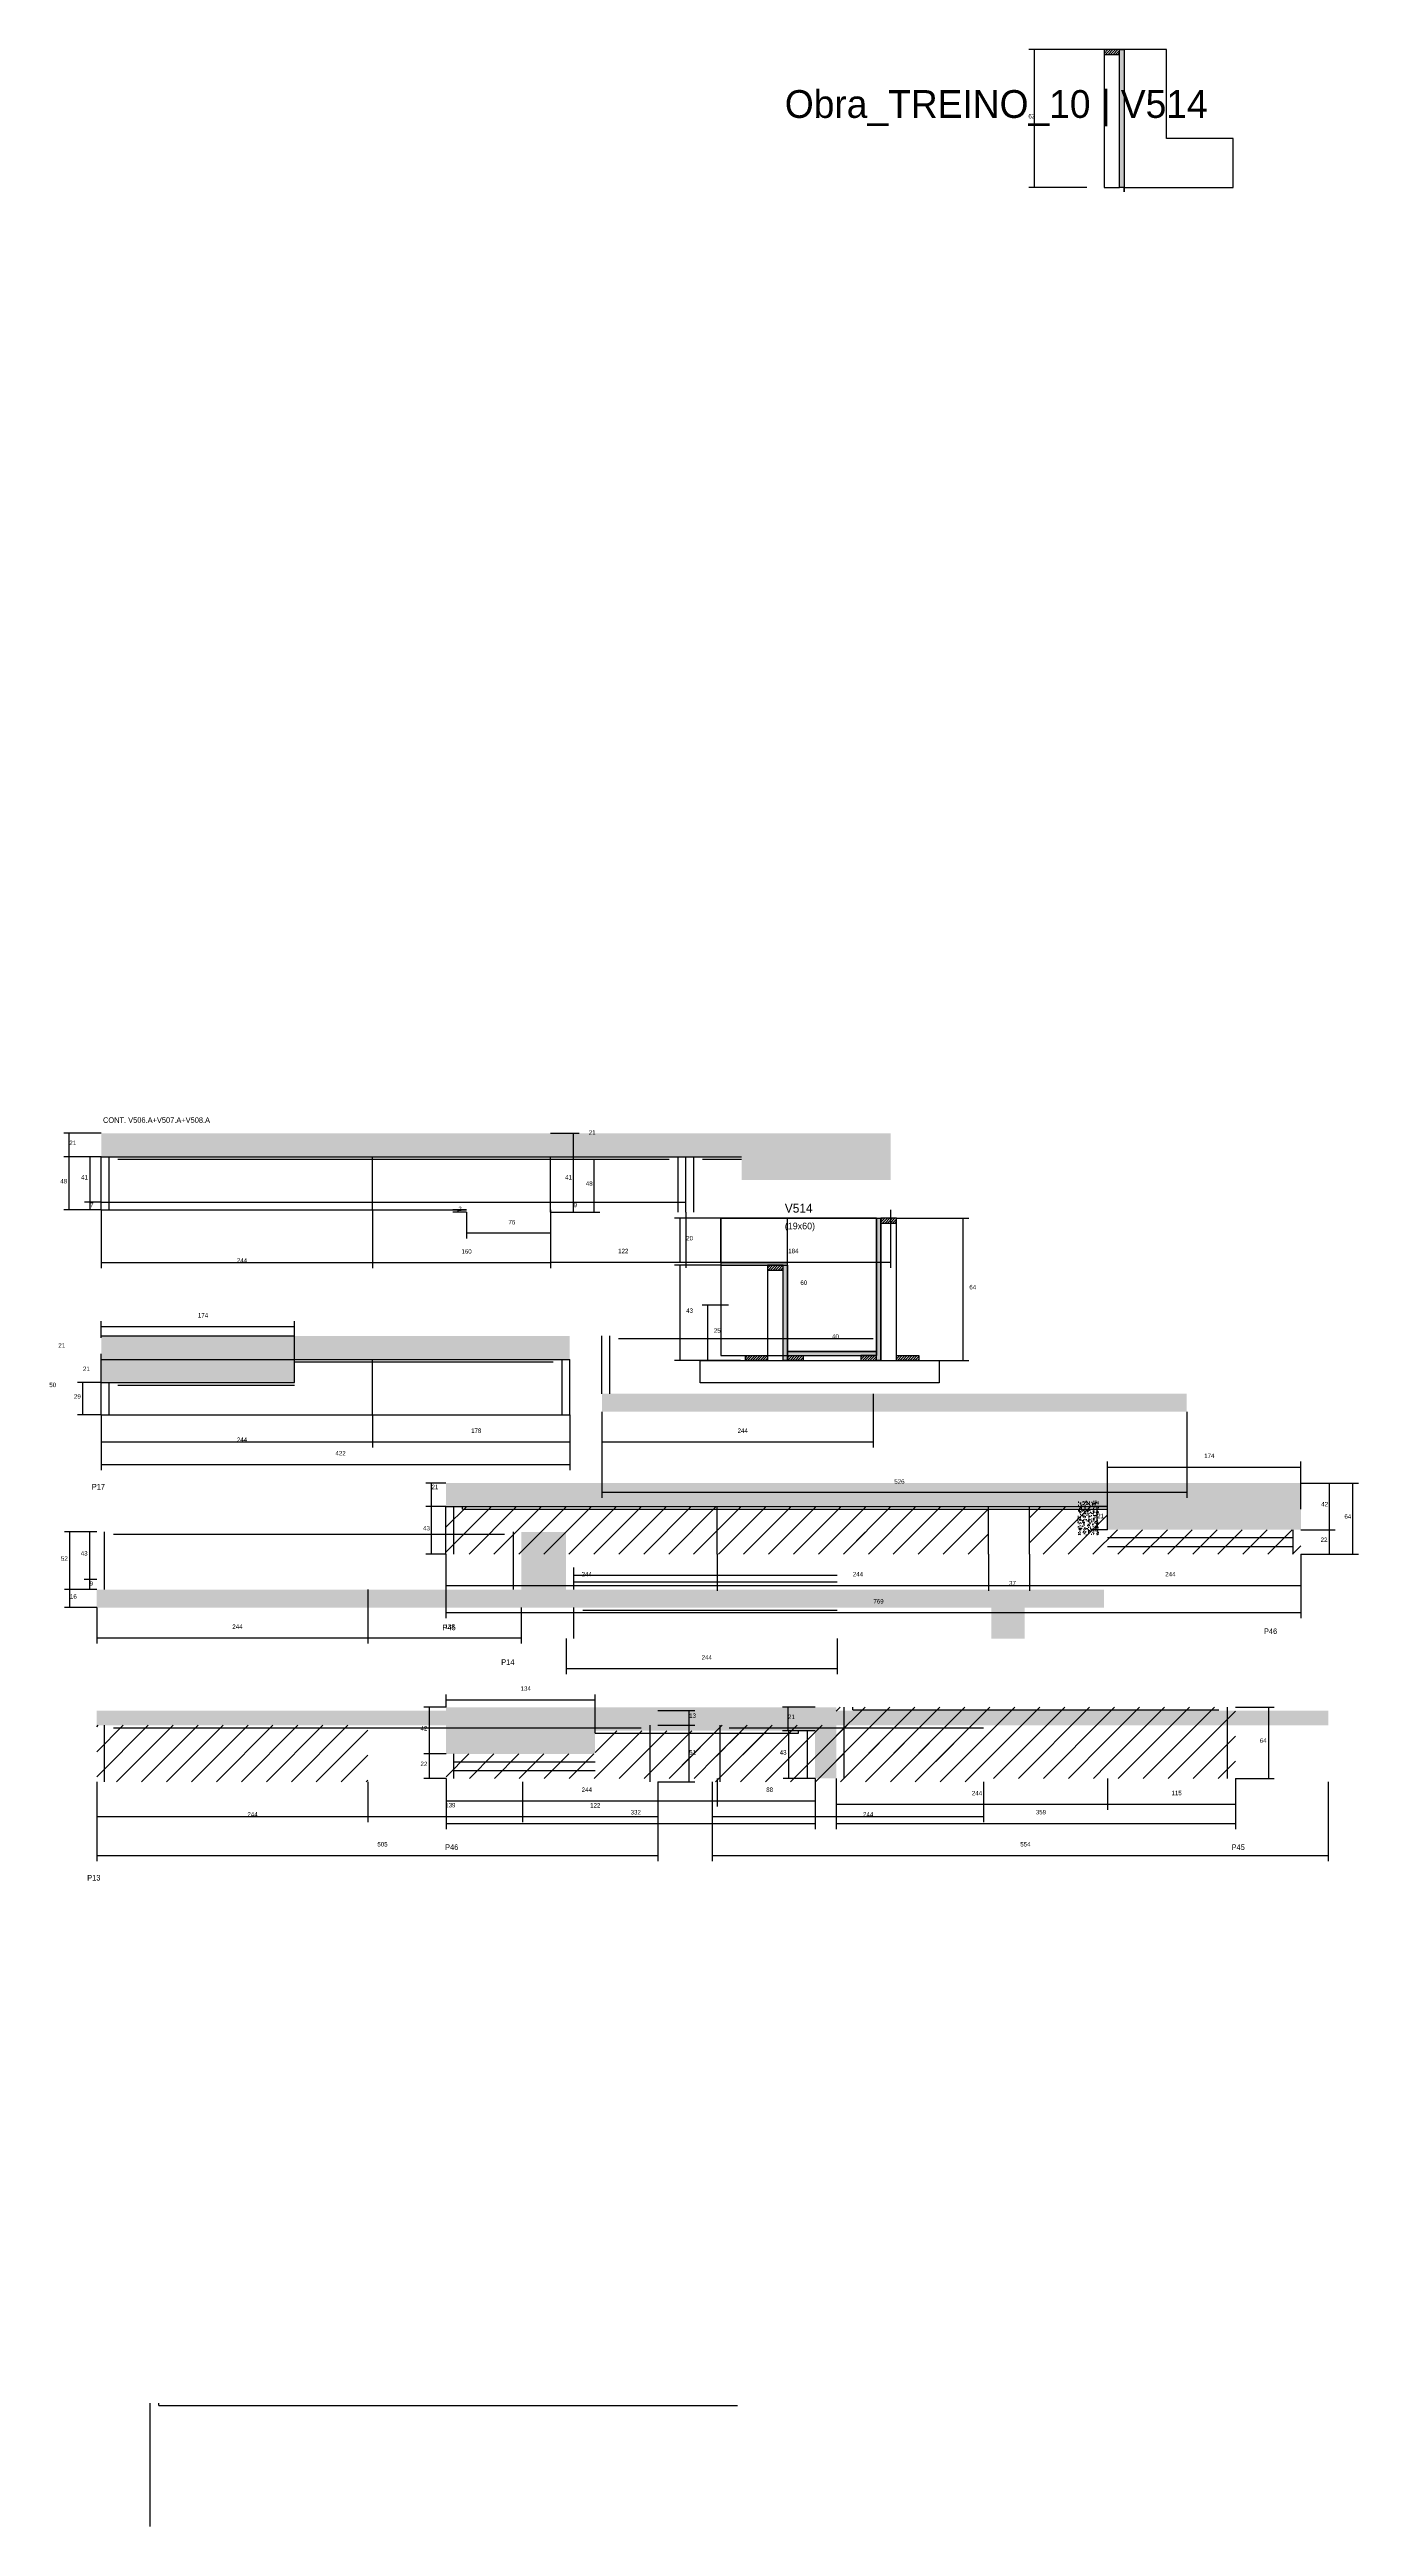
# Model space of a CAD drawing. Header units: metres. Extents: x -65046 to 21926, y -45195 to 1016.
# Drawn here: x 939 to 2116, y -25377 to -23148 of the extents above; entities that cross this region are included whole.
import ezdxf

# ---------------------------------------------------------------- set-up
doc = ezdxf.new("R2010")
doc.units = ezdxf.units.M
for name, color, linetype in [('CONCRETO', 251, 'Continuous'), ('COTA', 241, 'Continuous'), ('Hachura', 253, 'Continuous'), ('LABEL_ID', 3, 'Continuous'), ('Madeira', 126, 'Continuous'), ('NOMENCLATURA', 7, 'Continuous'), ('Painéis', 200, 'Continuous'), ('SARR_2.2x7', 40, 'Continuous'), ('Texto Seção', 7, 'Continuous')]:
    doc.layers.add(name, color=color, linetype=linetype)

msp = doc.modelspace()

# ---------------------------------------------------------------- hatches: boundary and pattern name
at = {"layer": 'COTA'}
h = msp.add_hatch(dxfattribs=at)
h.set_pattern_fill('AR-CONC', scale=0.03)
h.paths.add_polyline_path([(1561.1, -24144.8), (1561.1, -24165.6), (1695.1, -24165.6), (1695.1, -24123.6), (985.1, -24123.6), (985.1, -24144.8)])
h = msp.add_hatch(dxfattribs=at)
h.set_pattern_fill('AR-CONC', scale=0.03)
h.paths.add_polyline_path([(985.1, -24305.9), (985.1, -24347.9), (1159.1, -24347.9), (1159.1, -24327.1), (1406.6, -24327.1), (1406.6, -24305.9)])
h = msp.add_hatch(dxfattribs=at)
h.set_pattern_fill('AR-CONC', scale=0.03)
h.paths.add_polyline_path([(1961.5, -24374.1), (1961.5, -24357.9), (1435.5, -24357.9), (1435.5, -24374.1)])
h = msp.add_hatch(dxfattribs=at)
h.set_pattern_fill('AR-CONC', scale=0.03)
h.paths.add_polyline_path([(2064.2, -24438.3), (1295.2, -24438.3), (1295.2, -24459.5), (1890.2, -24459.5), (1890.2, -24461.7), (1890.2, -24461.7), (1890.2, -24480.3), (2064.2, -24480.3)])
h = msp.add_hatch(dxfattribs=at)
h.set_pattern_fill('AR-CONC', scale=0.03)
h.paths.add_polyline_path([(1882.2, -24484.9), (1882.2, -24454.4), (1882.2, -24454.4), (1863.7, -24454.4), (1863.7, -24454.4), (1863.7, -24484.9), (1863.7, -24484.9), (1882.2, -24484.9)])
h = msp.add_hatch(dxfattribs=at)
h.set_pattern_fill('AR-CONC', scale=0.03)
h.paths.add_polyline_path([(1403.2, -24482.2), (1362.9, -24482.2), (1362.9, -24534.2), (981, -24534.2), (981, -24550.4), (1403.2, -24550.4), (1785.7, -24550.4), (1785.7, -24578.2), (1815.7, -24578.2), (1815.7, -24550.4), (1887.2, -24550.4), (1887.2, -24534.2), (1403.2, -24534.2), (1403.2, -24514.2)])
h = msp.add_hatch(dxfattribs=at)
h.set_pattern_fill('AR-CONC', scale=0.03)
h.paths.add_polyline_path([(981, -24643), (981, -24656.2), (1485.9, -24656.2), (1485.9, -24643)])
h = msp.add_hatch(dxfattribs=at)
h.set_pattern_fill('AR-CONC', scale=0.03)
h.paths.add_polyline_path([(1295.3, -24640), (1295.3, -24682), (1429.3, -24682), (1429.3, -24661.2), (1627.3, -24661.2), (1627.3, -24704), (1646.3, -24704), (1646.3, -24640)])
h = msp.add_hatch(dxfattribs=at)
h.set_pattern_fill('AR-CONC', scale=0.03)
h.paths.add_polyline_path([(1534.8, -24643), (1534.8, -24656.2), (2088.8, -24656.2), (2088.8, -24643)])
at = {"layer": 'Hachura'}
h = msp.add_hatch(dxfattribs=at)
h.set_pattern_fill('ANSI31', scale=0.5)
h.paths.add_polyline_path([(1901.2, -23152.9), (1901.2, -23148.5), (1901.2, -23148.5), (1887.2, -23148.5), (1887.2, -23148.5), (1887.2, -23152.9), (1887.2, -23152.9), (1901.2, -23152.9)])
h = msp.add_hatch(color=8, dxfattribs=at)
h.dxf.hatch_style = 1
h.paths.add_polyline_path([(1901.2, -23148.5), (1905.2, -23148.5), (1905.2, -23148.5), (1905.2, -23272.5), (1905.2, -23272.5), (1901.2, -23272.5), (1901.2, -23272.5), (1901.2, -23148.5)])
h = msp.add_hatch(color=8, dxfattribs=at)
h.dxf.hatch_style = 1
h.paths.add_polyline_path([(1682.5, -24200), (1686.5, -24200), (1686.5, -24200), (1686.5, -24328), (1686.5, -24328), (1682.5, -24328), (1682.5, -24328), (1682.5, -24200)])
h = msp.add_hatch(dxfattribs=at)
h.set_pattern_fill('ANSI31', scale=0.5)
h.paths.add_polyline_path([(1700.5, -24204.4), (1700.5, -24200), (1700.5, -24200), (1686.5, -24200), (1686.5, -24200), (1686.5, -24204.4), (1686.5, -24204.4), (1700.5, -24204.4)])
h = msp.add_hatch(color=8, dxfattribs=at)
h.dxf.hatch_style = 1
h.paths.add_polyline_path([(1602.5, -24242.4), (1602.5, -24240), (1602.5, -24240), (1542.5, -24240), (1542.5, -24240), (1542.5, -24242.4), (1542.5, -24242.4), (1602.5, -24242.4)])
h = msp.add_hatch(dxfattribs=at)
h.set_pattern_fill('ANSI31', scale=0.5)
h.paths.add_polyline_path([(1598.5, -24246.8), (1598.5, -24242.4), (1598.5, -24242.4), (1584.5, -24242.4), (1584.5, -24242.4), (1584.5, -24246.8), (1584.5, -24246.8), (1598.5, -24246.8)])
h = msp.add_hatch(color=8, dxfattribs=at)
h.dxf.hatch_style = 1
h.paths.add_polyline_path([(1598.5, -24242.4), (1602.5, -24242.4), (1602.5, -24242.4), (1602.5, -24328), (1602.5, -24328), (1598.5, -24328), (1598.5, -24328), (1598.5, -24242.4)])
h = msp.add_hatch(dxfattribs=at)
h.set_pattern_fill('ANSI31', scale=0.5)
h.paths.add_polyline_path([(1564.5, -24328), (1564.5, -24323.6), (1564.5, -24323.6), (1584.5, -24323.6), (1584.5, -24323.6), (1584.5, -24328), (1584.5, -24328), (1564.5, -24328)])
h = msp.add_hatch(color=8, dxfattribs=at)
h.dxf.hatch_style = 1
h.paths.add_polyline_path([(1682.5, -24323.6), (1682.5, -24320), (1682.5, -24320), (1602.5, -24320), (1602.5, -24320), (1602.5, -24323.6), (1602.5, -24323.6), (1682.5, -24323.6)])
h = msp.add_hatch(dxfattribs=at)
h.set_pattern_fill('ANSI31', scale=0.5)
h.paths.add_polyline_path([(1602.5, -24328), (1602.5, -24323.6), (1602.5, -24323.6), (1616.5, -24323.6), (1616.5, -24323.6), (1616.5, -24328), (1616.5, -24328), (1602.5, -24328)])
h = msp.add_hatch(dxfattribs=at)
h.set_pattern_fill('ANSI31', scale=0.5)
h.paths.add_polyline_path([(1682.5, -24328), (1682.5, -24323.6), (1682.5, -24323.6), (1668.5, -24323.6), (1668.5, -24323.6), (1668.5, -24328), (1668.5, -24328), (1682.5, -24328)])
h = msp.add_hatch(dxfattribs=at)
h.set_pattern_fill('ANSI31', scale=0.5)
h.paths.add_polyline_path([(1700.5, -24328), (1700.5, -24323.6), (1700.5, -24323.6), (1720.5, -24323.6), (1720.5, -24323.6), (1720.5, -24328), (1720.5, -24328), (1700.5, -24328)])
h = msp.add_hatch(dxfattribs=at)
h.set_pattern_fill('ANSI31', scale=5)
h.paths.add_polyline_path([(1539.2, -24502.3), (1539.2, -24459.5), (1295.2, -24459.5), (1295.2, -24459.5), (1295.2, -24502.3)])
h = msp.add_hatch(dxfattribs=at)
h.set_pattern_fill('ANSI31', scale=5)
h.paths.add_polyline_path([(1783.2, -24459.5), (1539.2, -24459.5), (1539.2, -24502.3), (1783.2, -24502.3)])
h = msp.add_hatch(dxfattribs=at)
h.set_pattern_fill('ANSI31', scale=5)
h.paths.add_polyline_path([(2064.2, -24480.3), (1890.2, -24480.3), (1890.2, -24459.5), (1820.2, -24459.5), (1820.2, -24502.3), (2064.2, -24502.3)])
h = msp.add_hatch(dxfattribs=at)
h.set_pattern_fill('ANSI31', scale=5)
h.paths.add_polyline_path([(1616.4, -24498.6), (1684.1, -24498.6), (1684.1, -24498.6), (1689.6, -24482.6), (1689.6, -24482.6), (1621.9, -24482.6), (1621.9, -24482.6), (1616.4, -24498.6)])
h = msp.add_hatch(dxfattribs=at)
h.set_pattern_fill('ANSI31', scale=5)
h.paths.add_polyline_path([(1646.3, -24640), (1646.3, -24704), (1890.3, -24704), (1890.3, -24640)])
h = msp.add_hatch(dxfattribs=at)
h.set_pattern_fill('ANSI31', scale=5)
h.paths.add_polyline_path([(1890.3, -24640), (1890.3, -24704), (2005.3, -24704), (2005.3, -24640)])
h = msp.add_hatch(dxfattribs=at)
h.set_pattern_fill('ANSI31', scale=5)
h.paths.add_polyline_path([(1225, -24707), (1225, -24656.2), (981, -24656.2), (981, -24707)])
h = msp.add_hatch(dxfattribs=at)
h.set_pattern_fill('ANSI31', scale=5)
h.paths.add_polyline_path([(1429.3, -24661.2), (1429.3, -24682), (1295.3, -24682), (1295.3, -24704), (1539.3, -24704), (1539.3, -24661.2)])
h = msp.add_hatch(dxfattribs=at)
h.set_pattern_fill('ANSI31', scale=5)
h.paths.add_polyline_path([(1778.8, -24707), (1778.8, -24656.2), (1534.8, -24656.2), (1534.8, -24707)])
h = msp.add_hatch(dxfattribs=at)
h.set_pattern_fill('ANSI31', scale=5)
h.paths.add_polyline_path([(1627.3, -24662), (1539.3, -24662), (1539.3, -24704), (1627.3, -24704)])
h = msp.add_hatch(dxfattribs=at)
h.set_pattern_fill('ANSI31', scale=5)
h.paths.add_polyline_path([(1491.7, -24692.1), (1559.4, -24692.1), (1559.4, -24692.1), (1564.9, -24676.1), (1564.9, -24676.1), (1497.2, -24676.1), (1497.2, -24676.1), (1491.7, -24692.1)])
h = msp.add_hatch(dxfattribs=at)
h.set_pattern_fill('ANSI31', scale=5)
h.paths.add_polyline_path([(1605.3, -24693.4), (1605.3, -24671.8), (1605.3, -24671.8), (1584.7, -24671.8), (1584.7, -24671.8), (1584.7, -24693.4), (1584.7, -24693.4), (1605.3, -24693.4)])
h = msp.add_hatch(dxfattribs=at)
h.set_pattern_fill('ANSI31', scale=5)
h.paths.add_polyline_path([(1730.2, -24688.7), (1730.2, -24672.5), (1730.2, -24672.5), (1798.8, -24672.5), (1798.8, -24672.5), (1798.8, -24688.7), (1798.8, -24688.7), (1730.2, -24688.7)])
h = msp.add_hatch(dxfattribs=at)
h.set_pattern_fill('ANSI31', scale=5)
h.paths.add_polyline_path([(1912.9, -24697.2), (1912.9, -24681), (1912.9, -24681), (1981, -24681), (1981, -24681), (1981, -24697.2), (1981, -24697.2), (1912.9, -24697.2)])

# ---------------------------------------------------------------- linework, layer by layer
at = {"layer": 'CONCRETO'}
for points in [[(1905.2, -23276.5), (1905.2, -23272.5), (2003.2, -23272.5), (2003.2, -23228.5), (1943.2, -23228.5), (1943.2, -23148.5), (1905.2, -23148.5), (1905.2, -23276.5)], [(1602.5, -24240), (1542.5, -24240), (1542.5, -24200), (1602.5, -24200), (1602.5, -24200), (1682.5, -24200), (1682.5, -24323.6), (1682.5, -24323.6), (1682.5, -24320), (1602.5, -24320)], [(1542.5, -24323.6), (1682.5, -24323.6), (1682.5, -24200), (1542.5, -24200)]]:
    msp.add_lwpolyline(points, close=True, dxfattribs=at)
at = {"layer": 'COTA'}
for p, q in [((1905.2, -23148.5), (1819.6, -23148.5)), ((1824.6, -23272.5), (1824.6, -23148.5)), ((1871.6, -23272.5), (1819.6, -23272.5)), ((985.1, -24123.6), (951.4, -24123.6)), ((956.4, -24144.8), (956.4, -24123.6)), ((1389.1, -24123.6), (1415, -24123.6)), ((1410, -24144.8), (1410, -24123.6)), ((985.1, -24144.8), (951.4, -24144.8)), ((985.1, -24144.8), (951.4, -24144.8)), ((956.4, -24192.6), (956.4, -24144.8)), ((985.1, -24144.8), (970.1, -24144.8)), ((975.1, -24185.6), (975.1, -24144.8)), ((1389.1, -24144.8), (1415, -24144.8)), ((1389.1, -24144.8), (1415, -24144.8)), ((1389.1, -24147), (1433.6, -24147)), ((1410, -24185.6), (1410, -24144.8)), ((1428.6, -24194.6), (1428.6, -24147)), ((985.1, -24192.6), (951.4, -24192.6)), ((985.1, -24185.6), (970.1, -24185.6)), ((985.1, -24185.6), (970.1, -24185.6)), ((985.1, -24192.6), (970.1, -24192.6)), ((975.1, -24192.6), (975.1, -24185.6)), ((985.1, -24192.6), (985.1, -24245)), ((1229.1, -24192.6), (1229.1, -24245)), ((1229.1, -24192.6), (1229.1, -24245)), ((1313.6, -24192.6), (1301.3, -24192.6)), ((1313.6, -24194.6), (1301.3, -24194.6)), ((1306.3, -24194.6), (1306.3, -24192.6)), ((1313.6, -24194.6), (1313.6, -24218.2)), ((1389.1, -24185.6), (1415, -24185.6)), ((1389.1, -24185.6), (1415, -24185.6)), ((1389.1, -24192.6), (1389.1, -24245)), ((1389.1, -24194.6), (1389.1, -24244.6)), ((1389.1, -24194.6), (1415, -24194.6)), ((1389.1, -24194.6), (1433.6, -24194.6)), ((1389.1, -24194.6), (1389.1, -24218.2)), ((1410, -24194.6), (1410, -24185.6)), ((1542.5, -24200), (1500.8, -24200)), ((1505.8, -24240), (1505.8, -24200)), ((1511.1, -24194.6), (1511.1, -24244.6)), ((1511.1, -24194.6), (1511.1, -24244.6)), ((1602.5, -24320), (1602.5, -24200)), ((1602.5, -24200), (1607.5, -24200)), ((1695.1, -24192.6), (1695.1, -24244.6)), ((1700.5, -24200), (1765.5, -24200)), ((1760.5, -24328), (1760.5, -24200)), ((1313.6, -24213.2), (1389.1, -24213.2)), ((985.1, -24240), (1229.1, -24240)), ((1229.1, -24240), (1389.1, -24240)), ((1389.1, -24239.6), (1511.1, -24239.6)), ((1542.5, -24240), (1500.8, -24240)), ((1542.5, -24242.4), (1500.8, -24242.4)), ((1505.8, -24328), (1505.8, -24242.4)), ((1511.1, -24239.6), (1695.1, -24239.6)), ((1549.2, -24278.1), (1525.7, -24278.1)), ((1530.7, -24328), (1530.7, -24278.1)), ((985.1, -24307.6), (985.1, -24292.5)), ((985.1, -24297.5), (1159.1, -24297.5)), ((985.1, -24305.9), (985.1, -24300.9)), ((985.1, -24305.9), (1159.1, -24305.9)), ((1159.1, -24327.1), (1159.1, -24292.5)), ((1159.1, -24327.1), (1159.1, -24300.9)), ((985.1, -24347.9), (985.1, -24322.1)), ((985.1, -24376.9), (985.1, -24322.1)), ((985.1, -24327.1), (1159.1, -24327.1)), ((985.1, -24327.1), (1159.1, -24327.1)), ((1159.1, -24327.1), (1159.1, -24322.1)), ((1159.1, -24327.1), (1159.1, -24322.1)), ((1560.1, -24328), (1500.8, -24328)), ((1549.2, -24328), (1525.7, -24328)), ((1602.5, -24328), (1602.5, -24315)), ((1602.5, -24320), (1607.5, -24320)), ((1602.5, -24320), (1682.5, -24320)), ((1682.5, -24328), (1682.5, -24315)), ((1700.5, -24328), (1765.5, -24328)), ((985.1, -24347.9), (963.7, -24347.9)), ((968.7, -24376.9), (968.7, -24347.9)), ((1679.5, -24357.9), (1679.5, -24406.3)), ((985.1, -24376.9), (963.7, -24376.9)), ((985.1, -24376.9), (985.1, -24406.3)), ((985.1, -24376.9), (985.1, -24426.6)), ((1229.1, -24376.9), (1229.1, -24406.3)), ((1229.1, -24376.9), (1229.1, -24406.3)), ((1406.6, -24376.9), (1406.6, -24406.3)), ((1406.6, -24376.9), (1406.6, -24426.6)), ((1435.5, -24374.1), (1435.5, -24406.3)), ((1435.5, -24374.1), (1435.5, -24451.5)), ((1961.5, -24374.1), (1961.5, -24451.5)), ((985.1, -24401.3), (1229.1, -24401.3)), ((1229.1, -24401.3), (1406.6, -24401.3)), ((1435.5, -24401.3), (1679.5, -24401.3)), ((985.1, -24421.6), (1406.6, -24421.6)), ((1890.2, -24461.7), (1890.2, -24418.9)), ((1890.2, -24423.9), (2064.2, -24423.9)), ((2064.2, -24461.7), (2064.2, -24418.9)), ((1295.2, -24438.3), (1277.2, -24438.3)), ((1282.2, -24459.5), (1282.2, -24438.3)), ((1435.5, -24446.5), (1961.5, -24446.5)), ((2064.2, -24438.3), (2095, -24438.3)), ((2064.2, -24438.3), (2116, -24438.3)), ((2090, -24480.3), (2090, -24438.3)), ((2111, -24502.3), (2111, -24438.3)), ((1295.2, -24459.5), (1277.2, -24459.5)), ((1295.2, -24459.5), (1277.2, -24459.5)), ((1282.2, -24502.3), (1282.2, -24459.5)), ((1890.2, -24459.5), (1876, -24459.5)), ((1881, -24480.3), (1881, -24459.5)), ((981, -24482.2), (952, -24482.2)), ((957, -24534.2), (957, -24482.2)), ((981, -24482.2), (969.7, -24482.2)), ((974.7, -24525), (974.7, -24482.2)), ((1890.2, -24480.3), (1876, -24480.3)), ((2064.2, -24480.3), (2095, -24480.3)), ((2064.2, -24480.3), (2095, -24480.3)), ((2090, -24502.3), (2090, -24480.3)), ((1295.2, -24502.3), (1277.2, -24502.3)), ((1295.2, -24502.3), (1295.2, -24535.4)), ((1295.2, -24502.3), (1295.2, -24559.8)), ((1539.2, -24502.3), (1539.2, -24535.4)), ((1539.2, -24502.3), (1539.2, -24535.4)), ((1783.2, -24502.3), (1783.2, -24535.4)), ((1783.2, -24502.3), (1783.2, -24535.4)), ((1820.2, -24502.3), (1820.2, -24535.4)), ((1820.2, -24502.3), (1820.2, -24535.4)), ((2064.2, -24502.3), (2095, -24502.3)), ((2064.2, -24502.3), (2064.2, -24559.8)), ((2064.2, -24502.3), (2116, -24502.3)), ((2064.2, -24502.3), (2064.2, -24535.4)), ((981, -24534.2), (952, -24534.2)), ((981, -24534.2), (952, -24534.2)), ((957, -24550.4), (957, -24534.2)), ((981, -24525), (969.7, -24525)), ((981, -24525), (969.7, -24525)), ((981, -24534.2), (969.7, -24534.2)), ((974.7, -24534.2), (974.7, -24525)), ((1225, -24534.2), (1225, -24582.6)), ((1225, -24534.2), (1225, -24582.6)), ((1295.2, -24530.4), (1539.2, -24530.4)), ((1539.2, -24530.4), (1783.2, -24530.4)), ((1783.2, -24530.4), (1820.2, -24530.4)), ((1820.2, -24530.4), (2064.2, -24530.4)), ((981, -24550.4), (952, -24550.4)), ((981, -24550.4), (981, -24582.6)), ((1295.2, -24554.8), (2064.2, -24554.8)), ((1362.9, -24550.4), (1362.9, -24582.6)), ((981, -24577.6), (1225, -24577.6)), ((1225, -24577.6), (1362.9, -24577.6)), ((1403.2, -24578.2), (1403.2, -24610.3)), ((1647.2, -24578.2), (1647.2, -24610.3)), ((1403.2, -24605.3), (1647.2, -24605.3)), ((1295.3, -24640), (1275.3, -24640)), ((1280.3, -24682), (1280.3, -24640)), ((1295.3, -24640), (1295.3, -24628.4)), ((1295.3, -24633.4), (1429.3, -24633.4)), ((1429.3, -24663.4), (1429.3, -24628.4)), ((1485.9, -24643), (1519, -24643)), ((1514, -24656.2), (1514, -24643)), ((1627.3, -24640), (1597.9, -24640)), ((1602.9, -24661.2), (1602.9, -24640)), ((2005.3, -24640), (2040.3, -24640)), ((2035.3, -24704), (2035.3, -24640)), ((1485.9, -24656.2), (1519, -24656.2)), ((1485.9, -24656.2), (1519, -24656.2)), ((1514, -24707), (1514, -24656.2)), ((1627.3, -24661.2), (1597.9, -24661.2)), ((1627.3, -24661.2), (1598.5, -24661.2)), ((1603.5, -24704), (1603.5, -24661.2)), ((1295.3, -24682), (1275.3, -24682)), ((1295.3, -24682), (1275.3, -24682)), ((1280.3, -24704), (1280.3, -24682)), ((981, -24707), (981, -24743.4)), ((981, -24707), (981, -24778.4)), ((1225, -24707), (1225, -24743.4)), ((1225, -24707), (1225, -24743.4)), ((1295.3, -24704), (1275.3, -24704)), ((1295.3, -24704), (1295.3, -24749.7)), ((1295.3, -24704), (1295.3, -24729.3)), ((1363.9, -24707), (1363.9, -24743.4)), ((1363.9, -24707), (1363.9, -24743.4)), ((1485.9, -24707), (1519, -24707)), ((1485.9, -24707), (1485.9, -24778.4)), ((1485.9, -24707), (1485.9, -24743.4)), ((1534.8, -24707), (1534.8, -24743.4)), ((1534.8, -24707), (1534.8, -24778.4)), ((1539.3, -24704), (1539.3, -24729.3)), ((1539.3, -24704), (1539.3, -24729.3)), ((1627.3, -24704), (1598.5, -24704)), ((1627.3, -24704), (1627.3, -24749.7)), ((1627.3, -24704), (1627.3, -24729.3)), ((1646.3, -24704), (1646.3, -24732.3)), ((1646.3, -24704), (1646.3, -24749.7)), ((1778.8, -24707), (1778.8, -24743.4)), ((1890.3, -24704), (1890.3, -24732.3)), ((1890.3, -24704), (1890.3, -24732.3)), ((2005.3, -24704), (2005.3, -24732.3)), ((2005.3, -24704), (2040.3, -24704)), ((2005.3, -24704), (2005.3, -24749.7)), ((2088.8, -24707), (2088.8, -24778.4)), ((1295.3, -24724.3), (1539.3, -24724.3)), ((1539.3, -24724.3), (1627.3, -24724.3)), ((1646.3, -24727.3), (1890.3, -24727.3)), ((1890.3, -24727.3), (2005.3, -24727.3)), ((981, -24738.4), (1225, -24738.4)), ((1225, -24738.4), (1363.9, -24738.4)), ((1295.3, -24744.7), (1627.3, -24744.7)), ((1363.9, -24738.4), (1485.9, -24738.4)), ((1534.8, -24738.4), (1778.8, -24738.4)), ((1646.3, -24744.7), (2005.3, -24744.7)), ((981, -24773.4), (1485.9, -24773.4)), ((1534.8, -24773.4), (2088.8, -24773.4))]:
    msp.add_line(p, q, dxfattribs=at)
at = {"layer": 'Madeira'}
for points in [[(1901.2, -23152.9), (1901.2, -23148.5), (1887.2, -23148.5), (1887.2, -23152.9)], [(1901.2, -23148.5), (1887.2, -23148.5), (1887.2, -23272.5), (1901.2, -23272.5)], [(1700.5, -24204.4), (1700.5, -24200), (1686.5, -24200), (1686.5, -24204.4)], [(1700.5, -24200), (1686.5, -24200), (1686.5, -24328), (1700.5, -24328)], [(1598.5, -24246.8), (1598.5, -24242.4), (1584.5, -24242.4), (1584.5, -24246.8)], [(1598.5, -24242.4), (1584.5, -24242.4), (1584.5, -24328), (1598.5, -24328)], [(1738.9, -24348), (1523.9, -24348), (1523.9, -24328), (1738.9, -24328)], [(1564.5, -24328), (1564.5, -24323.6), (1584.5, -24323.6), (1584.5, -24328)], [(1602.5, -24328), (1602.5, -24323.6), (1616.5, -24323.6), (1616.5, -24328)], [(1682.5, -24328), (1682.5, -24323.6), (1668.5, -24323.6), (1668.5, -24328)], [(1700.5, -24328), (1700.5, -24323.6), (1720.5, -24323.6), (1720.5, -24328)]]:
    msp.add_lwpolyline(points, close=True, dxfattribs=at)
at = {"layer": 'Painéis'}
for p, q in [((985.1, -24144.8), (1561.1, -24144.8)), ((985.1, -24192.6), (985.1, -24144.8)), ((1229.1, -24192.6), (1229.1, -24144.8)), ((1389.1, -24194.6), (1389.1, -24144.8)), ((1511.1, -24194.6), (1511.1, -24144.8)), ((985.1, -24185.6), (1511.1, -24185.6)), ((985.1, -24192.6), (1313.6, -24192.6)), ((1686.5, -24328), (1686.5, -24200)), ((1542.5, -24240), (1602.5, -24240)), ((1602.5, -24328), (1602.5, -24242.4)), ((1435.5, -24357.9), (1435.5, -24305.9)), ((1159.1, -24327.1), (1406.6, -24327.1)), ((1159.1, -24347.9), (1159.1, -24327.1)), ((1229.1, -24376.9), (1229.1, -24327.1)), ((1406.6, -24376.9), (1406.6, -24327.1)), ((1602.5, -24320), (1682.5, -24320)), ((1602.5, -24323.6), (1602.5, -24320)), ((1682.5, -24323.6), (1682.5, -24320)), ((985.1, -24347.9), (1159.1, -24347.9)), ((985.1, -24376.9), (985.1, -24347.9)), ((985.1, -24376.9), (1406.6, -24376.9)), ((1295.2, -24459.5), (1890.2, -24459.5)), ((1295.2, -24502.3), (1295.2, -24459.5)), ((1539.2, -24502.3), (1539.2, -24459.5)), ((1783.2, -24502.3), (1783.2, -24459.5)), ((1820.2, -24502.3), (1820.2, -24459.5)), ((1890.2, -24480.3), (1890.2, -24459.5))]:
    msp.add_line(p, q, dxfattribs=at)
for points in [[(1901.2, -23148.5), (1905.2, -23148.5), (1905.2, -23272.5), (1901.2, -23272.5)], [(1682.5, -24200), (1686.5, -24200), (1686.5, -24328), (1682.5, -24328)], [(1602.5, -24242.4), (1602.5, -24240), (1542.5, -24240), (1542.5, -24242.4)], [(1598.5, -24242.4), (1602.5, -24242.4), (1602.5, -24328), (1598.5, -24328)], [(1682.5, -24323.6), (1682.5, -24320), (1602.5, -24320), (1602.5, -24323.6)]]:
    msp.add_lwpolyline(points, close=True, dxfattribs=at)
at = {"layer": 'SARR_2.2x7'}
for p, q in [((992.1, -24192.6), (992.1, -24144.8)), ((1000.1, -24147), (1229.1, -24147)), ((1229.1, -24147), (1389.1, -24147)), ((1389.1, -24147), (1496.1, -24147)), ((1504.1, -24194.6), (1504.1, -24144.8)), ((1518.1, -24194.6), (1518.1, -24144.8)), ((1526.1, -24147), (1561.1, -24147)), ((1442.5, -24357.9), (1442.5, -24305.9)), ((1450.5, -24308.1), (1679.5, -24308.1)), ((1159.1, -24329.3), (1229.1, -24329.3)), ((1229.1, -24329.3), (1391.6, -24329.3)), ((1399.6, -24376.9), (1399.6, -24327.1)), ((992.1, -24376.9), (992.1, -24347.9)), ((1000.1, -24350.1), (1159.1, -24350.1)), ((1302.2, -24502.3), (1302.2, -24459.5)), ((1310.2, -24461.7), (1310.2, -24459.5)), ((1310.2, -24461.7), (1539.2, -24461.7)), ((1539.2, -24461.7), (1783.2, -24461.7)), ((1783.2, -24461.7), (1820.2, -24461.7)), ((1820.2, -24461.7), (1890.2, -24461.7)), ((988, -24534.2), (988, -24482.2)), ((996, -24484.4), (1225, -24484.4)), ((1225, -24484.4), (1347.9, -24484.4)), ((1355.9, -24534.2), (1355.9, -24482.2)), ((1890.2, -24487.3), (2057.2, -24487.3)), ((2057.2, -24502.3), (2057.2, -24480.3)), ((1410.2, -24534.2), (1410.2, -24514.2)), ((1890.2, -24495.3), (2057.2, -24495.3)), ((1410.2, -24521.2), (1647.2, -24521.2)), ((1410.2, -24527.2), (1647.2, -24527.2)), ((1410.2, -24578.2), (1410.2, -24550.4)), ((1418.2, -24552.6), (1647.2, -24552.6)), ((1653.3, -24704), (1653.3, -24640)), ((1661.3, -24642.2), (1661.3, -24640)), ((1661.3, -24642.2), (1890.3, -24642.2)), ((1890.3, -24642.2), (1990.3, -24642.2)), ((1998.3, -24704), (1998.3, -24640)), ((988, -24707), (988, -24656.2)), ((996, -24658.4), (1363.9, -24658.4)), ((1363.9, -24658.4), (1470.9, -24658.4)), ((1429.3, -24663.4), (1612.3, -24663.4)), ((1478.9, -24707), (1478.9, -24656.2)), ((1541.8, -24707), (1541.8, -24656.2)), ((1549.8, -24658.4), (1778.8, -24658.4)), ((1612.3, -24663.4), (1612.3, -24661.2)), ((1620.3, -24704), (1620.3, -24661.2)), ((1302.3, -24704), (1302.3, -24682)), ((1302.3, -24689), (1429.3, -24689)), ((1302.3, -24697), (1429.3, -24697)), ((1029, -25377.1), (1029, -25266.1)), ((1037, -25268.3), (1037, -25266.1)), ((1037, -25268.3), (1266, -25268.3)), ((1266, -25268.3), (1510, -25268.3)), ((1510, -25268.3), (1557.5, -25268.3))]:
    msp.add_line(p, q, dxfattribs=at)

# ---------------------------------------------------------------- texts
at = {"layer": 'COTA'}
for s, p in [('62', (1819.1, -23210.5)), ('21', (956.4, -24134.2)), ('21', (1423.6, -24124.9)), ('48', (948.3, -24168.7)), ('41', (967, -24165.2)), ('41', (1402.4, -24165.2)), ('48', (1421, -24170.8)), ('7', (975.1, -24190.1)), ('2', (1306.3, -24193.6)), ('76', (1351.4, -24205.6)), ('9', (1410, -24190.1)), ('20', (1511.3, -24220)), ('244', (1107.1, -24240)), ('160', (1309.1, -24231.9)), ('122', (1450.1, -24231.5)), ('184', (1603.1, -24231.5)), ('60', (1614, -24260)), ('64', (1766, -24264)), ('174', (1072.1, -24289.4)), ('43', (1511.3, -24285.2)), ('21', (946.5, -24316.5)), ('25', (1536.2, -24303.1)), ('40', (1642.5, -24308.5)), ('21', (968.7, -24337.5)), ('50', (938.4, -24352)), ('29', (960.6, -24362.4)), ('244', (1107.1, -24401.3)), ('178', (1317.8, -24393.2)), ('244', (1557.5, -24393.2)), ('422', (1195.8, -24413.5)), ('174', (1977.2, -24415.8)), ('21', (1282.2, -24443.8)), ('526', (1698.5, -24438.9)), ('21', (1881, -24469.9)), ('42', (2082.5, -24459.3)), ('64', (2103.4, -24470.3)), ('43', (1274.6, -24480.9)), ('22', (2082, -24491.3)), ('52', (948.9, -24508.2)), ('43', (966.7, -24503.6)), ('9', (974.7, -24530.7)), ('244', (1417.2, -24522.3)), ('244', (1661.2, -24522.3)), ('37', (1801.7, -24530.4)), ('244', (1942.2, -24522.3)), ('16', (957, -24542.3)), ('769', (1679.7, -24546.7)), ('244', (1103, -24569.5)), ('138', (1293.9, -24569.4)), ('244', (1525.2, -24597.2)), ('134', (1362.3, -24625.2)), ('13', (1514, -24649.6)), ('21', (1602.9, -24650.6)), ('42', (1272.3, -24661)), ('64', (2027.2, -24672)), ('22', (1272.3, -24693)), ('51', (1514, -24682.6)), ('43', (1595.4, -24682.6)), ('244', (1417.3, -24716.2)), ('88', (1583.3, -24716.2)), ('244', (1116.6, -24738.4)), ('139', (1294.5, -24730.1)), ('122', (1424.9, -24730.3)), ('332', (1461.3, -24736.5)), ('244', (1670.4, -24738.4)), ('244', (1768.3, -24719.3)), ('359', (1825.8, -24736.4)), ('115', (1947.8, -24719.2)), ('505', (1233.5, -24765.3)), ('554', (1811.8, -24765.3))]:
    msp.add_text(s, height=4, dxfattribs=at).set_placement(p)
at = {"layer": 'LABEL_ID'}
msp.add_text('Obra_TREINO_10 | V514', height=25, dxfattribs=at).set_placement((1600, -23210))
at = {"layer": 'NOMENCLATURA'}
for s, p in [('P17', (976.6, -24444.1)), ('P45', (1292.1, -24570.7)), ('P46', (2031, -24574.1)), ('P14', (1344.9, -24601.9)), ('P46', (1294.4, -24768.4)), ('P45', (2001.9, -24768.4)), ('P13', (972.5, -24795.9))]:
    msp.add_text(s, height=5, dxfattribs=at).set_placement(p)
at = {"layer": 'Texto Seção'}
for s, height, p in [('CONT. V506.A+V507.A+V508.A', 5, (986.7, -24114.2)), ('V514', 8, (1600, -24195)), ('(19x60)', 6, (1600, -24210))]:
    msp.add_text(s, height=height, dxfattribs=at).set_placement(p)

doc.saveas('drawing.dxf')
